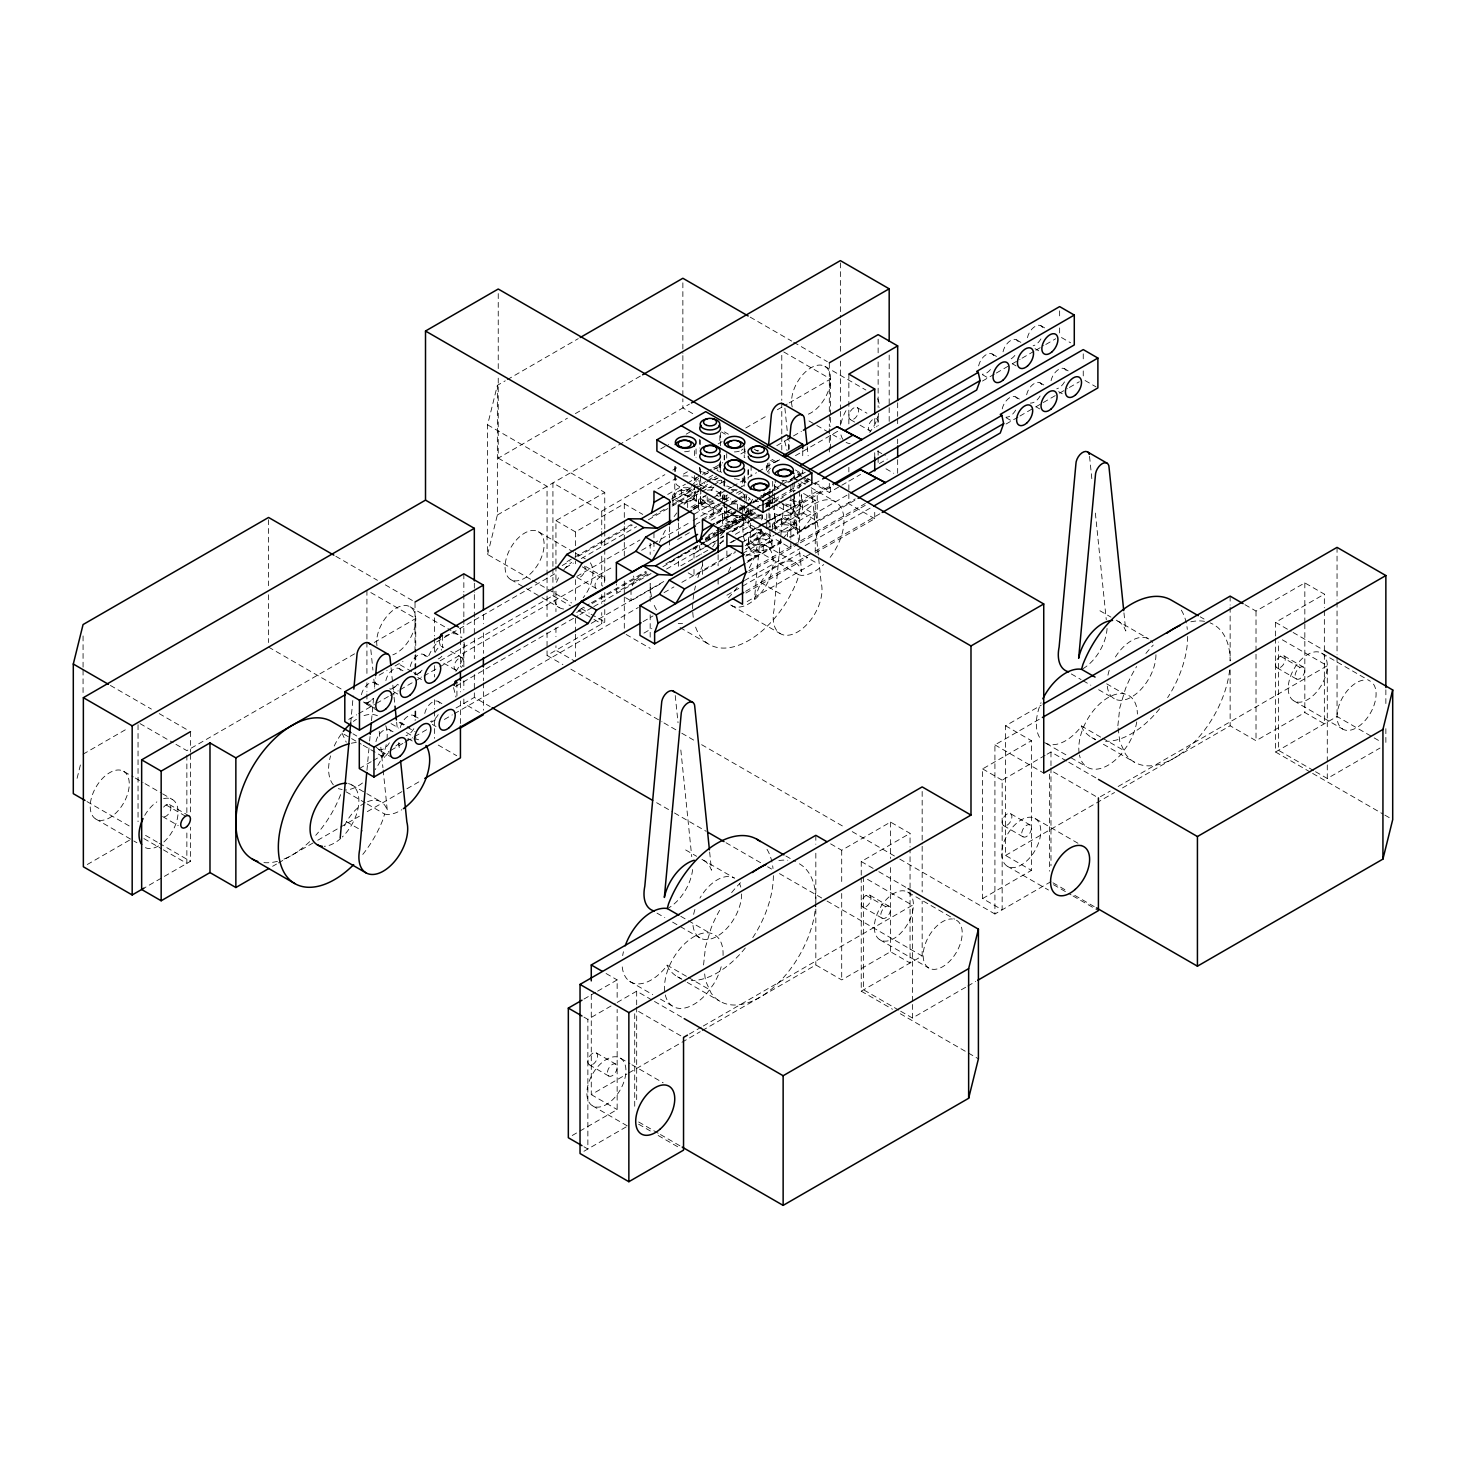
<?xml version="1.0" encoding="UTF-8"?>
<svg xmlns="http://www.w3.org/2000/svg" width="1466" height="1466" viewBox="0 0 1466 1466"><rect width="100%" height="100%" fill="white"/><g stroke="black" fill="none" stroke-linecap="round" stroke-linejoin="round"><path stroke-width="0.75" stroke-dasharray="5 3.75" d="M350.722 722.958L353.214 695.892M366.958 770.346L369.432 743.262M369.634 741.008L370.055 736.5M371.503 720.704L373.775 695.892M374.6 686.858L375.424 677.842M760.891 528.896L754.495 598.843L760.799 582.552A34.524 19.938 -60 0 1 801.645 571.612L799.556 551.198M761.715 519.88L762.137 515.354M763.786 497.304L764.207 492.796M766.278 470.238L766.883 463.458M783.724 504.066L774.011 610.113A34.524 19.938 -60 0 0 797.596 631.974A34.524 19.938 -60 0 0 821.18 582.882L811.633 489.827M788.69 449.915L789.514 440.899M703.552 964.976L705.476 947.091L711.083 928.216A79.402 45.831 -60 0 1 720.008 909.635M761.257 529.849L754.917 555.431A79.402 45.831 -60 0 1 748.228 569.999M1117.862 725.78L1119.767 707.895L1125.375 689.02A79.402 45.831 -60 0 1 1136.663 666.499M772.802 499.081L771.812 503.351L765.912 506.76M77.093 778.318L80.887 762.98M530.564 579.272L487.592 554.478L487.592 424.828L497.359 385.356L505.257 380.812M487.592 554.478L497.359 515.024L497.359 385.356M800.363 483.908L799.172 488.05L793.253 491.458M367.233 804.009L384.605 814.033L383.102 819.146A79.402 45.831 -60 0 1 362.542 854.733M756.438 550.318L798.915 574.837L797.394 579.95A79.402 45.831 -60 0 1 742.657 643.592A79.402 45.831 -60 0 1 695.232 626M632.377 585.814L634.43 580.17L633.532 576.028M694.004 558.198L694.004 553.69L696.735 546.25M768.789 506.1L770.163 502.38L766.223 504.652M344.565 825.798L346.507 821.748A34.524 19.938 -60 0 1 363.77 803.533M686.4 976.301L667.085 965.159L664.629 968.531A41.415 23.914 -60 0 1 622.024 963.455M1100.691 737.123L1081.395 725.963L1078.939 729.335A41.415 23.914 -60 0 1 1043.865 742.108L1068.971 756.584M780.553 484.586L784.328 479.529M846.981 495.178L814.198 514.108L801.627 530.949L785.373 521.566L773.682 528.31M767.194 472.052L772.619 465.547M785.373 521.566L798.933 505.275L833.641 485.246M692.41 508.006L700.198 503.498L705.677 496.956M711.138 490.432L713.869 487.152M720.173 543.886L724.277 538.975M689.808 487.811L683.944 494.115L700.198 503.498M691.274 486.217L698.586 478.337M507.236 379.676L578.282 338.646M498.238 378.155L498.238 458.143L567.452 418.176M575.368 413.614L640.624 375.937M83.067 754.202L128.458 727.997M497.359 515.024L689.441 404.121M660.8 448.834L668.606 444.326M686.18 434.174L692.044 430.802M555.944 563.86L555.944 520.65L604.762 492.466L604.762 528.86M354.57 653.818L186.86 750.647L175.15 743.885M374.306 642.438L415.739 618.505L415.739 652.333M552.92 566.371L552.92 482.937L601.738 511.121L664.868 474.672M672.766 470.128L676.706 467.837M718.138 443.923L722.097 441.632M745.773 427.98L767.469 415.446M777.328 409.747L787.205 404.048M789.166 402.912L830.599 378.998L830.599 415.061M555.944 520.65L575.478 531.92L624.296 503.736L642.768 514.419M657.904 488.838L675.588 478.631M683.449 474.086L687.389 471.814M667.726 494.445L685.428 484.22M687.389 483.084L705.073 472.877M707.052 471.74L722.775 462.67M704.358 475.002L712.036 470.568M713.96 469.45L721.639 465.015M740.861 453.929L746.615 450.593M681.562 502.618A11.801 6.817 0 0 0 687.664 502.618L696.02 497.799A11.801 6.817 0 0 0 681.562 489.461L673.206 494.28A11.801 6.817 0 0 0 678.703 501.94M671.556 498.99L691.219 487.647M693.18 486.51L701.041 481.966M708.903 477.44L712.842 475.167M567.049 561.606L572.894 558.234M574.855 557.098L631.333 524.498M672.253 500.859L691.842 489.552M693.821 488.416L705.677 481.563M707.657 480.427L713.594 477M690.999 507.126L696.02 504.231A11.801 6.817 0 0 0 681.562 495.875L673.206 500.694A11.801 6.817 0 0 0 676.266 507.291M562.193 565.546L569.981 561.038M577.769 556.549L632.304 525.066M684.915 494.683L694.811 488.984M696.771 487.83L704.688 483.267M706.667 482.131L716.544 476.432M714.748 479.858L718.083 477.934M652.517 516.197L664.318 509.38M672.179 504.835L695.764 491.22M697.724 490.084L707.565 484.403M379.181 675.13L387.116 670.548M395.032 665.967L402.967 661.404M436.648 641.943L557.538 572.253M565.436 567.69L573.353 563.127M581.251 558.583L636.537 526.642M648.393 519.807L670.127 507.254M672.088 506.118L707.638 485.594M776.778 445.682L791.512 437.07M793.491 435.933L801.407 431.352M678.373 505.202L699.997 492.723M701.976 491.586L711.798 485.906M713.759 484.77L721.62 480.243M719.641 483.835L723.471 481.618M707.198 494.555L698.842 499.375A11.801 6.817 0 0 0 713.301 507.712L721.657 502.893M693.29 507.877L709.013 498.788M716.874 494.262L722.775 490.853M576.743 576.468L639.946 539.983M693.271 509.197L711.047 498.935M713.026 497.799L730.801 487.537M732.78 486.382L756.474 472.712M758.453 471.557L780.169 459.023M693.693 509.417L705.219 502.765L716.617 503.241M775.331 462.285L781.121 458.95M87.282 864.519L130.236 839.725M366.921 694.041L366.921 703.075L372.859 699.649M390.671 689.368L398.569 684.787M416.381 674.507L422.318 671.08M440.13 660.8L552.92 595.691L570.494 605.825M694.004 514.218L715.628 501.739M717.589 500.602L727.411 494.922M729.39 493.804L737.251 489.259M739.212 488.123L745.113 484.715M795.452 455.651L838.424 430.857M724.662 499.906L731.332 496.058M736.445 493.199L740.33 490.945M348.761 719.366L356.678 714.803M358.657 713.649L374.49 704.523M376.469 703.368L388.343 696.515M390.322 695.379L398.239 690.798M400.218 689.661L414.072 681.672M416.051 680.517L421.988 677.09M423.967 675.954L437.821 667.965M439.8 666.81L613.942 566.279M641.632 550.281L651.527 544.564M653.506 543.428L691.109 521.713M693.088 520.577L720.796 504.579M722.775 503.443L730.691 498.861M738.607 494.299L742.566 492.008M702.489 519.129L724.131 506.65M731.992 502.105L735.914 499.833M737.874 498.697L743.775 495.288M698.842 505.788A11.801 6.817 0 0 0 713.301 514.145L721.657 509.325A11.801 6.817 0 0 0 721.657 505.788M695.965 524.37L699.887 522.098M701.866 520.961L725.45 507.346M727.411 506.21L737.251 500.529M739.212 499.393L747.074 494.848M708.976 518.249L720.502 511.579L733.055 512.55M677.567 539.506L689.35 532.689M710.973 520.21L726.715 511.121L742.327 520.137L742.327 504.652M731.168 509.142L722.83 513.961A11.801 6.817 0 0 0 737.288 522.317L745.626 517.498M739.121 508.262L745.791 504.396M716.251 522.464L745.754 505.44M747.715 504.304L755.576 499.759M757.537 498.623L775.239 488.416L775.239 479.4M777.053 487.39L780.957 485.136M782.899 484.018L804.321 471.649M716.929 523.032L738.058 510.828M739.982 509.71L751.508 503.058M753.432 501.958L761.111 497.524M763.035 496.406L772.655 490.853M717.369 522.977L735.144 512.715M741.008 509.343L750.739 503.718M752.699 502.581L760.487 498.092M762.448 496.956L778.043 487.958L771.336 484.092M787.773 482.332L805.292 472.217M715.646 524.462L735.437 513.027M737.416 511.891L757.207 500.474M759.186 499.32L765.124 495.893M767.103 494.757L780.957 486.767M788.873 482.186L800.748 475.332M740.128 516.252A11.801 6.817 0 0 0 731.168 515.574L722.83 520.393A11.801 6.817 0 0 0 737.288 528.75L737.288 522.317M718.12 528.145L737.783 516.802M745.644 512.257L749.566 509.985M579.601 609.636L589.35 604.01M591.293 602.893L645.828 571.41M708.316 535.328L714.254 531.901M716.233 530.765L739.945 517.077M741.906 515.94L759.7 505.66M576.688 612.458L584.476 607.95M592.264 603.461L646.799 571.978M705.348 538.169L715.225 532.47M717.204 531.333L742.895 516.49M744.875 515.354L752.773 510.791M754.752 509.655L760.671 506.228M762.65 505.092L774.506 498.238M634.43 580.17L648.247 572.18M705.531 539.121L743.06 517.461M745.021 516.307L752.938 511.762M766.755 503.773L810.203 478.686M705.274 539.836L715.115 534.174M717.076 533.038L754.422 511.469M765.893 505.568L769.247 503.644A11.801 6.817 0 0 0 769.247 500.108M648.045 574.104L616.38 592.392L616.38 583.853M665.857 563.824L691.567 548.98M693.546 547.844L703.442 542.127M705.421 540.972L748.961 515.849M750.94 514.713L754.898 512.422M766.773 505.568L810.313 480.427M982.477 381.032L994.333 374.178M996.312 373.042L1010.166 365.034M1012.145 363.898L1020.061 359.317M1022.04 358.18L1033.915 351.327M1035.894 350.191L1043.81 345.609M1045.789 344.473L1055.685 338.756M669.596 562.138L697.12 546.25M701.041 544.216L714.803 536.043M716.764 535.127L746.267 518.103M748.228 516.967L754.129 513.558M455.523 686.455L577.971 615.757M579.95 614.62L591.788 607.767M593.767 606.631L651.051 573.554M662.889 566.719L704.376 542.768M706.337 541.632L718.193 534.797M720.173 533.661L749.786 516.545M751.765 515.409L755.723 513.137M765.6 507.419L783.375 497.157M726.898 533.221L748.54 520.742M750.5 519.605L758.362 515.061M666.572 569.046L708.041 545.095M710.02 543.959L717.919 539.396M719.898 538.26L723.856 535.988M731.754 531.425L753.469 518.872M755.448 517.736L759.406 515.464M814.693 483.523L820.63 480.115M694.004 553.69L703.827 548.009M705.787 546.873L723.489 536.666M732.212 531.846L749.511 521.878M751.013 520.778L761.037 515.207M707.858 550.19L678.373 567.214L678.373 556.145M719.659 543.373L723.599 541.101M735.382 534.302L751.123 525.213L766.736 534.229L745.113 546.726M789.881 500.254L797.687 502.508L817.222 491.238L817.222 521.108L789.129 537.161M730.013 542.695L733.953 540.423M735.914 539.305L775.239 516.6L772.38 505.55M591.238 623.38L664.318 581.196M731.479 542.42L735.419 540.148M737.398 539.012L759.131 526.459M761.092 525.323L802.58 501.372L801.114 495.655M625.524 597.67L631.021 600.84L660.708 583.706M741.833 536.868L761.624 525.451M763.603 524.297L830.892 485.466M757.097 532.525L748.76 537.344A11.801 6.817 0 0 0 763.218 545.7L771.556 540.881A11.801 6.817 0 0 0 757.097 532.525L757.097 538.957A11.801 6.817 0 0 1 771.556 547.313M781.36 531.7A11.801 6.817 0 0 0 787.462 531.7L795.818 526.88A11.801 6.817 0 0 0 781.36 518.524L773.003 523.344A11.801 6.817 0 0 0 774.176 528.511M742.529 542.237L764.153 529.757M766.113 528.621L815.261 500.254L815.261 511.524L818.688 530.399L815.261 539.708L815.261 550.978M141.652 889.495L190.47 861.312L190.47 827.19M431.352 722.225L436.501 719.256M456.036 707.986L474.324 697.431L490.175 706.575M547.056 650.867L547.056 655.43L604.762 622.115L604.762 603.919M811.504 482.186L829.316 492.466L860.56 474.434M879.417 463.549L887.242 459.041M746.377 544.069L771.721 529.446M359.298 768.569L371.173 761.715M373.152 760.579L388.985 751.435M390.964 750.28L402.838 743.427M404.818 742.291L412.734 737.728M414.713 736.573L426.588 729.72M444.4 719.44L452.316 714.877M454.295 713.722L638.333 607.474M664.061 592.63L673.939 586.913M681.855 582.35L735.291 551.491M745.186 545.773L766.956 533.221M774.671 528.805L802.58 512.642L802.58 501.372M688.14 572.858L694.004 576.23L735.291 552.389M742.529 553.525L773.975 535.365M775.954 534.229L815.261 511.524M745.754 556.164L775.239 539.14L790.852 548.156L790.852 541.522M747.898 560.855L757.775 555.138M800.656 530.38L855.191 498.898M643.079 621.639L652.975 615.94M747.953 561.093L781.598 541.669M746.89 562.559L782.129 542.2M789.936 537.71L856.657 499.228M748.869 570.714L792.318 545.627M793.124 545.169L865.398 503.443M643.922 633.11L651.839 628.529M748.814 572.546L798.274 543.996M800.253 542.841L865.563 505.147M1006.061 424.022L1017.935 417.169M1019.915 416.032L1033.768 408.024M1035.747 406.888L1057.517 394.317M1059.497 393.181L1067.413 388.618M1069.392 387.464L1079.288 381.746M744.49 580.573L871.867 507.144M726.898 595.233L740.66 587.28M742.639 586.143L799.648 553.232L815.261 562.248L746.451 601.976M745.644 591.293L812.934 552.444M814.913 551.308L880.205 513.595M272.639 866.296L276.524 864.06M278.448 862.943L315.776 841.392M317.756 840.238L359.372 816.214M367.306 811.633L404.946 789.899M406.925 788.763L420.797 780.755M745.937 593.034L807.363 557.575M815.279 552.994L874.726 518.689L874.726 509.582M1005.566 725.78L1031.441 740.715L1031.441 870.364L1005.566 855.429L1005.566 725.78L1041.245 705.183M1050.975 881.634L994.919 913.996L994.919 744.893L1040.402 718.633M583.944 999.079L595.672 992.317M597.615 991.181L617.149 979.911L617.149 1000.38M830.617 843.848L841.704 850.262L890.522 822.078L910.056 833.348L910.056 847M1045.111 755.375L1002.158 780.169L1002.158 909.818L982.623 898.548L982.623 768.899L1031.441 740.715M1244.927 604.67L1256.014 611.065L1304.832 582.882L1324.348 594.151L1324.348 607.804M583.944 1017.111L587.866 1019.365L615.189 1003.587M617.149 1002.451L636.684 991.181L652.517 1000.325M861.238 875.184L861.238 861.532L910.056 833.348M1047.072 754.239L1050.975 751.985L1066.808 761.129M1275.53 635.987L1275.53 622.335L1324.348 594.151M689.46 1033.988L701.298 1027.153M703.277 1026.017L912.42 905.273L912.42 1002.231M1100.38 796.734L1110.257 791.054M1118.137 786.491L1327.28 665.747L1327.28 762.705M591.274 994.534L591.274 1094.626L626.935 1074.028M628.914 1072.892L700.253 1031.697M702.232 1030.561L815.829 964.976L841.704 979.911L890.522 951.727L910.056 962.997L910.056 849.272M1005.566 855.429L1114.545 792.501M1122.48 787.938L1230.139 725.78L1256.014 740.715L1304.832 712.531L1324.348 723.801L1324.348 610.076M572.235 1135.49L617.149 1109.56L617.149 1009.469M982.623 898.548L1031.441 870.364M583.944 1151.268L626.917 1126.474M861.238 877.456L861.238 991.181L922.169 955.997L922.169 901.15M1275.53 638.26L1275.53 751.985L1337.047 716.471L1372.194 736.775M900.692 1011.247L912.42 1018.009L965.837 987.168M967.817 986.013L975.733 981.45M1315.57 771.721L1327.28 778.483L1380.001 748.045M746.194 554.734L758.747 555.706L746.304 548.522M798.915 574.837L801.371 575.368A41.415 23.914 -60 0 0 823.709 564.52M338.298 788.671L342.146 789.514M384.605 814.033L387.061 814.565A41.415 23.914 -60 0 0 401.886 809.672M1040.933 325.764L1044.598 327.871M1061.476 337.528L1070.62 342.824M1035.033 348.67L1038.698 350.777M1016.524 339.855L1022.022 343.026M1085.06 380.519L1096.055 386.877M1064.518 368.754L1068.183 370.88M1012.456 363.806L1016.121 365.932M1058.617 391.66L1062.282 393.768M992.115 353.947L997.613 357.118M1040.109 382.846L1043.774 384.972M982.55 374.728L989.88 378.961M1036.041 406.815L1039.706 408.922M1015.7 396.938L1019.365 399.064M1006.152 417.737L1013.464 421.951M750.152 317.114L791.713 341.102M793.692 342.256L827.337 361.681M1275.53 622.335L1291.161 631.351M1293.104 632.487L1322.405 649.401M824.882 366.353L865.893 390.029M1321.562 653.085A27.616 15.943 -60 0 1 1312.803 695.874A27.616 15.943 -60 0 1 1288.889 682.057A27.616 15.943 -60 0 1 1321.562 653.085L1370.38 681.269M783.742 351.932L830.599 378.998M1282.365 639.817L1327.28 665.747M857.189 407.566A6.909 3.995 -60 0 1 854.99 418.268A6.909 3.995 -60 0 1 849.016 414.823A6.909 3.995 -60 0 1 857.189 407.566L866.956 413.21M1283.868 655.815A6.909 3.995 -60 0 1 1281.687 666.517A6.909 3.995 -60 0 1 1275.695 663.053A6.909 3.995 -60 0 1 1283.868 655.815L1303.402 667.085A6.909 3.995 -60 0 1 1301.203 677.787A6.909 3.995 -60 0 1 1295.229 674.342A6.909 3.995 -60 0 1 1303.402 667.085M1280.423 656.163L1299.939 667.433M1200.178 616.801L1204.044 619.037M850.28 419.533L858.086 424.041M860.047 425.158L869.814 430.802M1276.959 667.781L1296.494 679.051M877.474 451.143L885.281 455.651M1374.155 737.893L1380.001 741.283M808.994 420.944L814.839 424.334M816.8 425.452L830.471 433.35M832.413 434.467L840.238 438.975M1293.947 700.913L1342.764 729.097M885.959 468.79L893.765 473.298M1099.958 610.772L1110.953 617.113M1116.231 620.155L1148.776 638.956M795.397 469.963L802.727 474.196L802.727 469.926M797.412 472.565L805.219 477.073M807.18 478.209L813.025 481.581M814.986 482.717L830.599 491.733L830.599 484.971M1313.609 770.585L1278.462 750.299L1278.462 642.071M692.758 413.632L682.863 407.914L682.863 398.825M724.424 431.902L728.382 434.193M754.11 449.054L758.069 451.326M771.922 459.334L775.88 461.625M797.651 474.196L801.609 476.468M803.588 477.623L809.525 481.05M874.726 518.689L848.851 503.736L848.851 480.995M721.437 431.975L725.377 434.248M770.566 460.361L774.506 462.615M803.991 479.639L807.913 481.911M1275.53 751.985L1310.677 772.289M1312.638 773.407L1382.933 813.996M1384.894 815.133L1392.7 819.641M793.747 477.714L799.538 481.05M800.967 481.838L809.195 486.639M811.138 487.738L834.301 501.115M803.551 493.492L815.261 500.254M791.97 499.191L797.687 502.508M798.933 505.275L814.198 514.108M1106.647 683.797L1124.019 693.839M802.58 512.642L817.222 521.108M769.174 495.71L776.888 500.163M778.812 501.28L788.47 506.851M1071.298 673.939L1081.065 679.564M1083.026 680.7L1090.832 685.208M1098.639 689.716L1114.27 698.732M767.854 500.547L777.511 506.118M779.436 507.236L798.75 518.378A41.415 23.914 -60 0 1 840.055 506.027A41.415 23.914 -60 0 1 827.96 560.049M722.72 505.532L728.437 508.849M705.219 502.765L720.502 511.579M1102.615 738.223L1123.854 750.482M766.04 545.719L795.323 562.632M1091.822 737.6L1095.688 739.835M1103.403 744.288L1134.299 762.118M720.722 529.666L724.552 531.865M1070.895 757.702L1086.343 766.626M487.592 424.828L604.762 492.466M760.799 582.552L780.333 593.84M1068.787 762.265L1096.495 778.263M1053.504 771.959L1098.419 797.889M498.238 458.143L547.056 486.327L547.056 575.442M994.919 744.893L1043.737 773.077M731.516 605.513L780.333 633.697M982.623 768.899L1002.158 780.169M538.407 531.737A27.616 15.943 -60 0 1 529.647 574.525A27.616 15.943 -60 0 1 505.733 560.708A27.616 15.943 -60 0 1 538.407 531.737L573.554 552.041M575.515 553.158L585.264 558.803M1035.088 818.504A27.616 15.943 -60 0 1 1026.328 861.275A27.616 15.943 -60 0 1 1002.414 847.476A27.616 15.943 -60 0 1 1035.088 818.504L1081.945 845.552M585.759 566.536L603.332 576.688M1010.495 813.648A6.909 3.995 -60 0 1 1008.296 824.35A6.909 3.995 -60 0 1 1002.323 820.905A6.909 3.995 -60 0 1 1010.495 813.648L1030.012 824.937A6.909 3.995 -60 0 1 1027.831 835.62A6.909 3.995 -60 0 1 1021.857 832.175A6.909 3.995 -60 0 1 1030.012 824.937M582.314 566.884L599.887 577.018M680.114 627.65L709.086 644.362M596.424 588.636L576.908 577.366A6.909 3.995 -60 0 0 583.321 574.141A6.909 3.995 -60 0 0 584.586 566.133M1003.587 825.615L1023.121 836.884M532.506 580.408L546.177 588.306M548.137 589.424L571.575 602.947M581.324 608.592L589.149 613.1M591.091 614.236L604.762 622.115M626.147 634.466L650.171 648.339M1052.955 882.789L1066.808 890.778M1074.725 895.36L1094.516 906.776M578.3 610.332L591.971 618.231M593.913 619.367L601.738 623.875L601.738 612.586M1053.504 884.694L1071.078 894.846M1073.02 895.964L1098.419 910.624M510.791 579.583L524.462 587.463M526.422 588.599L540.074 596.479M542.035 597.615L559.609 607.767M1007.472 866.333L1048.483 890.009M547.056 655.43L562.907 664.593M570.842 669.156L661.991 721.785M663.97 722.94L679.821 732.084M681.818 733.238L693.693 740.092M701.628 744.673L844.306 827.044M852.241 831.625L897.815 857.94M899.794 859.094L994.919 913.996M335.861 556.31L377.422 580.298M385.338 584.879L415.025 602.013L415.025 674.8M861.238 861.532L876.851 870.547M878.812 871.684L906.153 887.461M907.674 892.061A27.616 15.943 -60 0 1 898.915 934.832A27.616 15.943 -60 0 1 875 921.033A27.616 15.943 -60 0 1 907.674 892.061L954.531 919.127M410.022 606.777L451.015 630.453M452.976 631.589L458.84 634.961M370.825 592.576L415.739 618.505M867.505 879.343L912.42 905.273M450.703 651.27L462.413 658.032M869.576 895.011A6.909 3.995 -60 0 1 867.377 905.713A6.909 3.995 -60 0 1 861.403 902.25A6.909 3.995 -60 0 1 869.576 895.011L889.092 906.281A6.909 3.995 -60 0 1 886.912 916.983A6.909 3.995 -60 0 1 880.938 913.538A6.909 3.995 -60 0 1 889.092 906.281M866.113 895.36L885.647 906.629M785.886 855.997L795.525 861.568M443.795 663.237L455.505 669.999M862.668 906.978L882.202 918.247M423.729 654.569L427.394 656.695M656.64 802.69L672.491 811.834M674.47 812.989L706.172 831.295M726 842.73L765.619 865.618M767.598 866.754L771.574 869.045M779.491 873.626L825.083 899.941M827.062 901.077L922.169 955.997M880.058 939.889L928.876 968.073M399.98 664.758L411.689 671.52M413.65 672.656L421.457 677.164M479.474 712.494L463.842 703.478L463.842 698.934M417.828 677.475L421.493 679.583M399.32 668.661L402.985 670.787M438.224 701.481L441.889 703.607M685.667 849.95L696.643 856.309M701.939 859.351L734.484 878.152A34.524 19.938 -60 0 0 699.96 898.072M393.419 691.567L398.917 694.737M374.911 682.753L378.576 684.879M432.323 724.387L435.988 726.495M413.815 715.573L419.313 718.743M366.921 703.075L374.728 707.583M400.108 722.225L409.875 727.869M898.75 1010.111L863.602 989.825L863.602 877.089M268.571 647.111L341.798 689.386M363.568 701.957L373.464 707.675M399.192 722.518L405.129 725.945M407.108 727.099L415.025 731.662M438.242 745.076L456.732 755.741M378.173 710.937L363.531 702.489A11.398 6.579 -60 0 0 373.244 698.347M861.238 991.181L892.482 1009.231M900.289 1013.739L978.408 1058.818M391.037 723.599L398.752 728.052M406.485 732.505L416.142 738.094M407.914 738.479L413.412 741.649M389.406 729.665L393.071 731.791M680.774 916.305L686.564 919.658M688.489 920.776L709.727 933.036M352.94 733.788L356.806 736.024M392.668 757.867L378.026 749.401A11.398 6.579 -60 0 0 389.406 742.822M657.006 913.135L664.813 917.643M672.619 922.151L678.483 925.522M680.444 926.659L699.96 937.928M334.23 746.011A41.415 23.914 -60 0 1 341.981 733.055L349.696 737.508M351.62 738.626L361.277 744.197M363.202 745.314L384.44 757.574A41.415 23.914 -60 0 1 388.49 752.718M688.324 977.419L709.562 989.678M351.73 784.915L381.032 801.829M677.53 976.796L685.245 981.249M687.188 982.367L720.008 1001.315M346.013 791.75L365.309 802.892M629.574 981.304L652.736 994.663M660.451 999.134L672.033 1005.823M110.408 685.447L151.401 709.104M159.226 713.63L186.548 729.408M346.507 821.748L362.377 830.91M606.063 973.497L617.149 979.911M654.496 1001.461L682.203 1017.459M140.003 723.599L173.19 742.767M638.626 1011.467L683.541 1037.397M123.529 771.263A27.616 15.943 -60 0 1 114.788 814.051A27.616 15.943 -60 0 1 90.874 800.234A27.616 15.943 -60 0 1 123.529 771.263L133.296 776.907M135.257 778.025L143.063 782.551M145.024 783.669L160.637 792.685M162.598 793.821L172.347 799.446M620.21 1058.031A27.616 15.943 -60 0 1 611.469 1100.801A27.616 15.943 -60 0 1 587.554 1086.984A27.616 15.943 -60 0 1 620.21 1058.031L629.977 1063.656M631.938 1064.792L663.182 1082.824M169.506 804.596L189.041 815.866M596.186 1052.845A6.909 3.995 -60 0 1 594.005 1063.546A6.909 3.995 -60 0 1 588.031 1060.083A6.909 3.995 -60 0 1 596.186 1052.845L615.72 1064.114A6.909 3.995 -60 0 1 613.521 1074.816A6.909 3.995 -60 0 1 607.547 1071.371A6.909 3.995 -60 0 1 615.72 1064.114M166.061 804.944L185.577 816.214M162.598 816.562L178.229 825.578M589.295 1064.811L608.811 1076.081M86.97 801.554L129.924 826.366M145.555 835.382L157.265 842.144M159.226 843.28L190.47 861.312M591.274 1094.626L617.149 1109.56M638.663 1121.985L658.454 1133.401M660.433 1134.537L680.224 1145.972M143.906 838.589L161.48 848.741M163.422 849.859L186.86 863.401L186.86 829.573M638.626 1124.22L650.336 1130.982M658.161 1135.49L679.638 1147.896M95.913 819.091L136.924 842.767M592.594 1105.859L629.702 1127.281M583.944 1146.76L587.866 1149.014L587.866 1019.365M341.981 733.055L346.233 742.199M1081.395 725.963L1082.898 729.335A79.402 45.831 -60 0 0 1095.432 739.34M667.085 965.159L668.606 968.513A79.402 45.831 -60 0 0 681.122 978.537M798.75 518.378L797.394 515.134A79.402 45.831 -60 0 0 778.922 503.516M384.44 757.574L383.102 754.33A79.402 45.831 -60 0 0 374.178 746.047M723.856 477.531L726.128 486.364M699.08 545.352L701.353 554.185M784.677 441.119L787.095 450.648M453.544 687.591L455.963 697.12M439.049 640.679L441.468 650.208M1118.137 728.016L1119.767 741.448L1125.375 753.854A79.402 45.831 -60 0 0 1184.949 750.629A79.402 45.831 -60 0 0 1229.662 669.687M761.899 514.2L762.448 518.671M704.651 973.919L705.476 980.644L711.083 993.05A79.402 45.831 -60 0 0 770.64 989.807A79.402 45.831 -60 0 0 815.353 908.883M1123.946 612.861L1125.815 631.021L1123.377 625.634L1119.493 622.042A34.524 19.938 -60 0 0 1114.435 620.485M1089.55 456.329L1092.097 481.288M1095.359 513.082L1106.28 619.751M807.216 446.709L808.151 455.779M784.896 408.189L787.462 433.166M787.7 435.439L789.093 449.054M792.575 483.102L793.509 492.173M793.729 494.445L798.622 542.108M709.654 852.058L711.505 870.218L709.068 864.83L705.201 861.238A34.524 19.938 -60 0 0 700.143 859.681M675.24 695.525L678.025 722.756M680.829 750.006L691.75 856.675M391.055 667.745L393.841 694.976M394.079 697.248L395.014 706.319M396.645 722.207L397.341 729.023M398.734 742.639L399.43 749.456M370.825 649.658L372.932 670.09M373.848 679.161L374.783 688.25M379.199 731.369L379.896 738.186M380.83 747.257L382.919 767.689M383.157 769.962L387.336 810.808A34.524 19.938 -60 0 0 365.895 802.415M1385.865 689.808L1385.865 703.533M1385.865 728.657L1385.865 744.655M1337.047 547.368L1337.047 599.924M1337.047 602.214L1337.047 654.771M1337.047 657.061L1337.047 716.471M1327.28 764.959L1327.28 778.483M1304.832 582.882L1304.832 621.547M1304.832 623.82L1304.832 712.531M1256.014 611.065L1256.014 652.004M1256.014 654.276L1256.014 740.715M1230.139 596.131L1230.139 605.073M1230.139 607.309L1230.139 660.946A79.402 45.831 -60 0 0 1210.091 622.867M1230.139 669.889L1230.139 725.78M1083.246 353.856L1083.246 362.395M1083.246 370.935L1083.246 379.474M1059.643 310.865L1059.643 319.405M1059.643 327.944L1059.643 334.34M1050.975 751.985L1050.975 765.637M1050.975 767.909L1050.975 865.71M1049.601 774.213L1049.601 871.17M922.169 791.457L922.169 844.013M922.169 846.303L922.169 892.006M912.42 1004.485L912.42 1018.009M897.668 402.765L897.668 416.417M897.668 418.69L897.668 425.525M897.668 439.159L897.668 443.722M897.668 459.628L897.668 473.28M890.522 822.078L890.522 858.471M890.522 867.56L890.522 951.727M889.184 355.065L889.184 405.349M889.184 407.64L889.184 423.637M878.134 339.177L878.134 352.83M878.134 361.919L878.134 407.42M878.134 416.509L878.134 425.616M878.134 450.63L878.134 455.193M878.134 457.465L878.134 464.282M874.726 418.598L874.726 427.706M874.726 452.719L874.726 457.264M848.851 374.087L848.851 399.119M848.851 401.391L848.851 424.132M848.851 467.342L848.851 471.905M841.704 850.262L841.704 884.383M841.704 893.472L841.704 979.911M840.366 262.89L840.366 317.737M840.366 320.028L840.366 352.023M840.366 361.167L840.366 409.161M840.366 411.433L840.366 425.158M830.599 417.315L830.599 426.331M830.599 435.365L830.599 448.889M829.316 362.817L829.316 426.514M829.316 428.787L829.316 444.711M829.316 446.983L829.316 453.8M829.316 483.377L829.316 492.466M815.829 835.327L815.829 844.269M815.829 853.212L815.829 906.849M815.829 909.085L815.829 964.976M802.727 450.722L802.727 459.261M799.648 491.238L799.648 542.163M796.203 525.103L796.203 531.535M794.242 475.131L794.242 479.675M794.242 481.947L794.242 491.037M794.242 493.309L794.242 525.103M793.399 498.861L793.399 509.838M790.852 486.162L790.852 492.796M790.852 495.013L790.852 539.305M787.462 531.7L787.462 538.114M781.781 355.322L781.781 400.401M781.781 402.674L781.781 434.229M781.781 436.483L781.781 450.007M781.36 518.524L781.36 524.956A11.801 6.817 0 0 1 795.818 533.294M775.239 516.6L775.239 534.632M774.561 484.22L774.561 491.037M774.561 493.309L774.561 502.398M774.561 504.652L774.561 525.103M772.692 481.324L772.692 496.681M772.692 498.861L772.692 503.259M772.6 525.103L772.6 531.535M771.959 539.121L771.959 545.535M769.998 493.675L769.998 489.131A9.841 5.681 0 0 1 760.158 494.812M769.998 495.948L769.998 505.037M769.998 514.126L769.998 539.121A9.841 5.681 0 0 1 755.247 544.033A9.841 5.681 0 0 1 755.247 534.192A9.841 5.681 0 0 1 769.998 539.121M769.632 501.885L769.632 508.299M768.99 462.853L768.99 473.811M768.99 491.037L768.99 497.615M768.99 499.814L768.99 510.773M768.99 512.972L768.99 523.93M767.671 463.256L767.671 470.073M766.736 513.943L766.736 529.721M763.218 545.7L763.218 552.132A11.801 6.817 0 0 1 748.76 543.776M751.123 465.418L751.123 476.505M751.123 509.71L751.123 514.145M750.317 509.582L750.317 514.126M750.317 523.215L750.317 539.121M748.283 469.432L748.283 478.209M748.283 508.574L748.283 517.351M748.283 519.532L748.283 523.93M748.356 539.121L748.356 545.535M747.99 470.073L747.99 479.162M746.194 496.204L746.194 502.636M744.875 448.926L744.875 457.704M744.875 477.421L744.875 481.819M744.581 476.945L744.581 485.722M744.581 494.482L744.581 503.259M744.581 505.44L744.581 509.838M744.233 446.232L744.233 457.594M744.233 475.772L744.233 484.843M744.068 477.11L744.068 486.199M744.068 506.65L744.068 511.194M742.327 478.063L742.327 484.715M737.453 509.215L737.453 502.801A11.801 6.817 0 0 1 731.332 502.801M731.168 511.286L731.168 515.574M726.898 550.941L726.898 559.792M726.715 453.635L726.715 458.143M726.715 495.343L726.715 504.359M726.715 506.613L726.715 511.121M724.552 455.321L724.552 459.866M724.387 481.654L724.387 486.199M724.387 495.288L724.387 499.833M724.387 502.105L724.387 515.739M724.167 455.505L724.167 459.884M723.874 481.324L723.874 485.722M723.874 494.482L723.874 505.44M722.591 496.204L722.591 502.636M722.426 515.739L722.426 522.153M720.466 432.653L720.466 445.792M720.466 460.837L720.466 471.795M720.466 491.513L720.466 495.911M720.081 462.505L720.081 471.594M720.081 492.045L720.081 496.589M719.861 435.622L719.861 442.439M719.861 462.889L719.861 471.979M718.12 554.734L718.12 565.803M718.12 579.088L718.12 585.722M713.301 507.712L713.301 514.145M707.198 496.699L707.198 500.969A11.801 6.817 0 0 1 713.301 500.969M702.489 560.855L702.489 574.379M700.418 469.322L700.418 473.866M700.418 476.138L700.418 485.228M700.418 487.5L700.418 501.134M700.18 440.166L700.18 444.711M699.758 439.214L699.758 447.991M699.758 467.416L699.758 471.795M699.758 480.555L699.758 484.953M698.439 501.134L698.439 507.566M696.423 496.039L696.423 502.471M696.057 448.926L696.057 457.704M696.057 477.421L696.057 481.819M694.444 450.593L694.444 457.41M694.444 475.589L694.444 482.406M694.444 484.678L694.444 496.039A9.841 5.681 0 0 1 679.693 500.951A9.841 5.681 0 0 1 679.693 491.128A9.841 5.681 0 0 1 694.444 496.039M694.004 569.468L694.004 576.23M687.664 502.618L687.664 509.05M682.863 282.81L682.863 353.324M682.863 355.597L682.863 396.535M681.562 489.461L681.562 495.875M678.373 522.922L678.373 536.208M675.35 466.463L675.35 481.819M674.763 466.5L674.763 496.039M672.802 496.039L672.802 502.471M669.596 526.715L669.596 537.784M669.596 540.001L669.596 548.852M653.964 532.836L653.964 550.868M650.171 543.263L650.171 554.441M650.171 601.39L650.171 583.505A79.402 45.831 -60 0 0 652.077 599.173M650.171 614.804L650.171 637.16M636.684 991.181L636.684 1004.833M636.684 1007.105L636.684 1102.634M634.723 1013.739L634.723 1108.424M631.021 589.57L631.021 600.84M624.296 503.736L624.296 524.205M624.296 526.496L624.296 540.129M624.296 542.402L624.296 556.054M624.296 581.086L624.296 594.72M624.296 596.992L624.296 633.385M604.762 531.132L604.762 547.056M604.762 549.329L604.762 583.45M604.762 592.557L604.762 601.646M601.738 511.121L601.738 529.171M601.738 531.425L601.738 547.203M601.738 556.219L601.738 585.539M601.738 594.555L601.738 603.571M575.478 531.92L575.478 550.116M575.478 552.389L575.478 563.769M575.478 579.693L575.478 600.162M575.478 618.359L575.478 632.011M575.478 634.283L575.478 661.569L555.944 650.299L555.944 645.755M555.944 566.151L555.944 582.057M555.944 591.165L555.944 611.634M555.944 627.558L555.944 636.647M552.92 568.625L552.92 584.403M552.92 586.657L552.92 595.691M547.056 577.732L547.056 593.73M547.056 596.021L547.056 616.581M547.056 632.579L547.056 648.577M498.238 293.603L498.238 369.011M483.377 614.675L483.377 623.765M483.377 632.872L483.377 653.341M483.377 669.266L483.377 680.627M483.377 682.899L483.377 710.204M474.324 583.175L474.324 592.301M474.324 594.591L474.324 617.443M474.324 619.733L474.324 635.731M474.324 638.022L474.324 658.582M474.324 674.58L474.324 690.578M474.324 692.868L474.324 697.431M463.842 573.829L463.842 592.026M463.842 594.298L463.842 617.039M463.842 619.312L463.842 635.236M463.842 644.344L463.842 667.085M463.842 680.737L463.842 689.826M460.434 628.218L460.434 637.325M460.434 639.597L460.434 666.883M460.434 682.808L460.434 691.915M460.434 701.005L460.434 723.764M456.934 682.313L456.934 696.79M442.439 635.401L442.439 647.807M434.559 617.827L434.559 636.024M434.559 638.296L434.559 651.949M434.559 665.601L434.559 676.98M434.559 699.722L434.559 708.811M434.559 711.083L434.559 738.388M415.739 654.587L415.739 674.873M415.739 710.955L415.739 719.971M415.025 711.193L415.025 720.282M366.921 590.322L366.921 639.927M366.921 642.181L366.921 673.755M366.921 682.771L366.921 691.787M268.571 519.734L268.571 585.704M268.571 594.793L268.571 642.566M190.47 731.662L190.47 752.131M190.47 754.404L190.47 813.538M186.86 755.155L186.86 813.777M138.042 724.717L138.042 821.675M83.067 635.932L83.067 667.781M83.067 670.054L83.067 695.067M1079.104 753.029A41.415 23.914 -60 0 1 1105.767 699.044A41.415 23.914 -60 0 1 1137.378 714.052M1136.755 721.877A41.415 23.914 -60 0 1 1127.702 745.204L1121.417 753.854A41.415 23.914 -60 0 1 1079.452 755.008M1145.917 653.433A79.402 45.831 -60 0 1 1153.266 645.077M1190.868 621.804A79.402 45.831 -60 0 1 1208.167 622.207M1181.321 610.149A79.402 45.831 -60 0 1 1187.313 629.39M1187.662 636.427A79.402 45.831 -60 0 1 1167.614 697.651M1159.588 708.774A79.402 45.831 -60 0 1 1105.584 741.32M1039.541 737.325A41.415 23.914 -60 0 1 1041.043 702.69M1115.424 656.951A34.524 19.938 -60 0 1 1152.661 642.548M1155.941 654.752A34.524 19.938 -60 0 1 1131.532 697.028A34.524 19.938 -60 0 1 1107.123 682.936M1107.948 675.166A34.524 19.938 -60 0 1 1109.634 669.009M1107.068 628.438A34.524 19.938 -60 0 1 1082.714 668.844M721.822 480.683A11.801 6.817 0 0 1 721.419 482.442M713.081 487.262A11.801 6.817 0 0 1 698.219 480.683M713.081 467.672A11.801 6.817 0 0 1 721.419 472.492M716.984 478.264A9.841 5.681 0 0 1 710.02 479.932M700.51 472.785A9.841 5.681 0 0 1 701.499 471.411M716.984 470.238A9.841 5.681 0 0 1 718.542 471.411M777.456 529.134A9.841 5.681 0 0 1 781.048 519.77A9.841 5.681 0 0 1 794.205 525.598A9.841 5.681 0 0 1 779.491 530.032M793.912 476.597A9.841 5.681 0 0 1 781.854 480.61M745.791 494.445A11.801 6.817 0 0 1 745.791 497.982M724.167 499.613A11.801 6.817 0 0 1 722.995 494.445M731.332 489.626A11.801 6.817 0 0 1 737.453 489.626M742.914 493.364A9.841 5.681 0 0 1 743.903 497.689M736.94 501.702A9.841 5.681 0 0 1 724.882 494.738M731.846 490.725A9.841 5.681 0 0 1 741.356 492.191M742.914 449.072A9.841 5.681 0 0 1 741.356 450.245M739.304 451.143A9.841 5.681 0 0 1 734.393 451.913M716.159 495.233A11.801 6.817 0 0 1 718.597 496.314M718.761 503.974A9.841 5.681 0 0 1 703.295 505.147A9.841 5.681 0 0 1 705.329 496.204M760.891 514.878A11.801 6.817 0 0 1 746.432 506.54M766.187 503.479A11.801 6.817 0 0 1 769.247 506.54M760.891 495.288A11.801 6.817 0 0 1 763.731 495.966M767.671 501.885A9.841 5.681 0 0 1 766.351 504.707M748.338 500.401A9.841 5.681 0 0 1 749.309 499.045M1027.446 337.711A11.398 6.579 -60 0 1 1035.234 326.332A11.398 6.579 -60 0 1 1043.022 328.732M1040.933 338.921A11.398 6.579 -60 0 1 1033.145 345.811M1003.037 351.803A11.398 6.579 -60 0 1 1010.825 340.424A11.398 6.579 -60 0 1 1018.613 342.824M1014.857 355.45A11.398 6.579 -60 0 1 1008.736 359.903M978.628 365.895A11.398 6.579 -60 0 1 986.416 354.515A11.398 6.579 -60 0 1 994.205 356.916M990.448 369.542A11.398 6.579 -60 0 1 982.385 374.196M1051.049 380.702A11.398 6.579 -60 0 1 1058.818 369.322A11.398 6.579 -60 0 1 1066.607 371.723M1064.518 381.911A11.398 6.579 -60 0 1 1056.748 388.82M1026.64 394.794A11.398 6.579 -60 0 1 1034.41 383.414A11.398 6.579 -60 0 1 1042.198 385.815M1040.109 396.003A11.398 6.579 -60 0 1 1030.396 403.095M1002.231 408.886A11.398 6.579 -60 0 1 1011.064 396.974A11.398 6.579 -60 0 1 1018.064 402.16M1015.7 410.095A11.398 6.579 -60 0 1 1005.988 417.187M361.442 694.701A11.398 6.579 -60 0 1 370.275 682.79A11.398 6.579 -60 0 1 377.275 687.975M385.851 680.609A11.398 6.579 -60 0 1 393.621 669.229A11.398 6.579 -60 0 1 401.409 671.63M397.653 684.255A11.398 6.579 -60 0 1 389.608 688.91M410.26 666.517A11.398 6.579 -60 0 1 418.03 655.137A11.398 6.579 -60 0 1 425.818 657.538M422.061 670.164A11.398 6.579 -60 0 1 415.959 674.617M689.533 450.978A9.841 5.681 0 0 1 684.604 451.73M375.937 741.631A11.398 6.579 -60 0 1 383.707 730.233A11.398 6.579 -60 0 1 391.495 732.634M400.346 727.521A11.398 6.579 -60 0 1 408.116 716.141A11.398 6.579 -60 0 1 415.904 718.542M413.815 728.73A11.398 6.579 -60 0 1 406.045 735.639M424.755 713.429A11.398 6.579 -60 0 1 432.525 702.049A11.398 6.579 -60 0 1 440.313 704.45M438.224 714.638A11.398 6.579 -60 0 1 430.454 721.547M755.961 450.502A10.354 5.974 0 0 1 758.637 450.3M758.637 501.72A10.354 5.974 0 0 1 748.631 497.286M755.961 518.139A10.354 5.974 0 0 1 768.642 525.469M761.312 529.702A10.354 5.974 0 0 1 750.427 527.558A10.354 5.974 0 0 1 749.676 520.943M731.552 504.047A10.354 5.974 0 0 1 744.233 511.377M736.903 515.611A10.354 5.974 0 0 1 724.222 508.281M785.721 504.047A10.354 5.974 0 0 1 790.376 514.053A10.354 5.974 0 0 1 773.04 511.377M719.073 464.722A10.354 5.974 0 0 1 719.073 470.714M707.437 473.5A10.354 5.974 0 0 1 699.758 467.727M707.437 490.139A10.354 5.974 0 0 1 720.118 497.45M712.788 501.684A10.354 5.974 0 0 1 701.884 499.54A10.354 5.974 0 0 1 701.133 492.924M683.028 476.047A10.354 5.974 0 0 1 695.709 483.359M688.379 487.592A10.354 5.974 0 0 1 677.475 485.448A10.354 5.974 0 0 1 676.724 478.832M743.482 478.832A10.354 5.974 0 0 1 741.833 486.034M731.846 487.592A10.354 5.974 0 0 1 724.167 481.819M792.226 406.98A27.616 15.943 -60 0 1 809.379 368.791A27.616 15.943 -60 0 1 830.526 380.995A27.616 15.943 -60 0 1 806.025 414.97M376.982 645.718A27.616 15.943 -60 0 1 395.069 608.848A27.616 15.943 -60 0 1 415.703 620.759A27.616 15.943 -60 0 1 392.815 654.862M590.322 562.816A27.616 15.943 -60 0 1 583.175 597.743M563.659 609.013A27.616 15.943 -60 0 1 554.185 591.036M556.512 582.332A27.616 15.943 -60 0 1 559.609 575.881M563.659 569.962A27.616 15.943 -60 0 1 571.722 562.358M877.584 398.697A27.616 15.943 -60 0 1 879.417 407.181M878.757 413.394A27.616 15.943 -60 0 1 869.668 432.342M850.133 443.612A27.616 15.943 -60 0 1 846.084 442.365M842.987 439.488A27.616 15.943 -60 0 1 840.439 431.645M841.044 423.509A27.616 15.943 -60 0 1 846.084 410.48M445.023 636.336A27.616 15.943 -60 0 1 461.937 637.838M463.897 642.163A27.616 15.943 -60 0 1 455.871 671.373M428.787 655.742A27.616 15.943 -60 0 1 438.352 641.54M163.606 798.677A27.616 15.943 -60 0 1 178.082 812.091A27.616 15.943 -60 0 1 163.606 842.235M158.548 845.919A27.616 15.943 -60 0 1 144.731 847.293M144.731 815.389A27.616 15.943 -60 0 1 156.844 801.884M956.492 920.245A27.616 15.943 -60 0 1 949.363 961.494A27.616 15.943 -60 0 1 923.232 953.431A27.616 15.943 -60 0 1 952.442 918.999M1373.477 684.146A27.616 15.943 -60 0 1 1359.972 725.432A27.616 15.943 -60 0 1 1337.34 712.366A27.616 15.943 -60 0 1 1366.33 680.022M742.584 517.333A11.801 6.817 0 0 1 745.626 523.93M743.738 517.205A9.841 5.681 0 0 1 728.236 520.247A9.841 5.681 0 0 1 729.317 510.809M870.822 431.114A6.909 3.995 -60 0 1 869.265 423.894A6.909 3.995 -60 0 1 876.393 418.69A6.909 3.995 -60 0 1 876.705 426.826M793.637 477.623A41.415 23.914 -60 0 1 796.789 480.463M798.658 483.23A41.415 23.914 -60 0 1 800.07 486.529M801.462 494.409A41.415 23.914 -60 0 1 782.679 538.59M781.231 540.001A41.415 23.914 -60 0 1 758.893 550.85L752.589 549.493A41.415 23.914 -60 0 1 744.361 518.652M746.121 512.734A41.415 23.914 -60 0 1 748.521 506.815M750.464 502.948A41.415 23.914 -60 0 1 752.626 499.21M737.141 587.463A79.402 45.831 -60 0 1 728.547 597.78M682.57 623.545A79.402 45.831 -60 0 1 678.227 623.435M656.511 609.783A79.402 45.831 -60 0 1 653.543 603.717M659.388 542.567A79.402 45.831 -60 0 1 665.472 530.161M674.122 516.563A79.402 45.831 -60 0 1 676.834 512.917M684.072 504.414A79.402 45.831 -60 0 1 698.97 491.055M700.803 489.754A79.402 45.831 -60 0 1 706.3 486.272M716.764 481.361A79.402 45.831 -60 0 1 720.832 480.078M734.374 478.741A79.402 45.831 -60 0 1 745.992 482.332M595.654 587.921A6.909 3.995 -60 0 1 597.432 579.18A6.909 3.995 -60 0 1 604.102 577.402A6.909 3.995 -60 0 1 602.324 586.125M693.271 617.333A79.402 45.831 -60 0 1 692.905 601.518M693.106 599.282A79.402 45.831 -60 0 1 694.096 592.447M694.554 590.138A79.402 45.831 -60 0 1 695.489 586.015M697.908 577.567A79.402 45.831 -60 0 1 702.782 564.996M712.678 546.8A79.402 45.831 -60 0 1 715.261 542.97M720.704 535.676A79.402 45.831 -60 0 1 743.28 514.273M745.113 513.027A79.402 45.831 -60 0 1 748.778 510.791M759.223 505.88A79.402 45.831 -60 0 1 763.31 504.616M765.637 504.047A79.402 45.831 -60 0 1 772.509 503.168M745.589 549.512A34.524 19.938 -60 0 1 772.362 554.698A34.524 19.938 -60 0 1 758.124 596.259A34.524 19.938 -60 0 1 727.631 601.903M728.474 571.685A34.524 19.938 -60 0 1 731.516 565.656M456.512 670.31A6.909 3.995 -60 0 1 455.23 662.559A6.909 3.995 -60 0 1 462.706 658.234A6.909 3.995 -60 0 1 461.405 667.488M435.2 652.37A6.909 3.995 -60 0 1 443.667 647.477M441.871 656.218A6.909 3.995 -60 0 1 438.169 658.912M163.606 807.106A6.909 3.995 -60 0 1 170.936 807.766A6.909 3.995 -60 0 1 163.606 816.874M385.778 725.725A41.415 23.914 -60 0 1 386.841 740.861M386.199 744.673A41.415 23.914 -60 0 1 375.094 769.687M362.469 783.009A41.415 23.914 -60 0 1 344.583 790.046M333.332 784.823A41.415 23.914 -60 0 1 330.565 755.87M353.361 721.455A41.415 23.914 -60 0 1 356.403 719.33M364.026 715.628A41.415 23.914 -60 0 1 377.532 715.793M340.625 794.627A79.402 45.831 -60 0 1 315.74 835.327M309.656 841.649A79.402 45.831 -60 0 1 281.545 860.011M277.477 861.293A79.402 45.831 -60 0 1 263.935 862.631M351.345 743.244A79.402 45.831 -60 0 1 358.217 742.364M395.82 745.974A41.415 23.914 -60 0 1 402.692 741.704M406.485 740.147A41.415 23.914 -60 0 1 411.964 739.011M413.705 738.937A41.415 23.914 -60 0 1 419.991 740.312M348.468 783.632A34.524 19.938 -60 0 1 358.639 804.834A34.524 19.938 -60 0 1 342.311 836.976M340.79 838.387A34.524 19.938 -60 0 1 324.151 846.303M723.05 955.466A41.415 23.914 -60 0 0 690.193 939.12A41.415 23.914 -60 0 0 665.784 996.697A41.415 23.914 -60 0 0 707.107 993.05L713.411 984.401A41.415 23.914 -60 0 0 721.657 964.94M799.391 863.804A79.402 45.831 -60 0 1 815.572 906.648M731.626 892.629A79.402 45.831 -60 0 1 740.513 882.715M778.886 860.56A79.402 45.831 -60 0 1 787.773 860.212M767.011 849.345A79.402 45.831 -60 0 1 773.003 868.587M773.37 875.623A79.402 45.831 -60 0 1 752.04 938.771M745.296 947.971A79.402 45.831 -60 0 1 691.292 980.497M622.665 955.612A41.415 23.914 -60 0 1 623.453 951.746M739.34 883.357A34.524 19.938 -60 0 1 740.806 887.132M741.631 893.948A34.524 19.938 -60 0 1 717.222 936.224A34.524 19.938 -60 0 1 692.813 922.132M693.638 914.363A34.524 19.938 -60 0 1 695.342 908.205M692.612 869.558A34.524 19.938 -60 0 1 668.404 908.04"/><path stroke-width="1.5" d="M340.185 838.039L350.722 722.958M353.837 689.13L356.934 655.284A9.657 5.589 -60 0 1 361.992 644.728A9.657 5.589 -60 0 1 369.689 643.977M366.738 772.6L359.72 849.309A34.524 19.938 -60 0 0 383.286 871.17A34.524 19.938 -60 0 0 406.87 822.078L400.584 760.799M370.257 734.246L371.283 722.958M375.626 675.569L376.45 666.554A9.657 5.589 -60 0 1 383.286 654.716A9.657 5.589 -60 0 1 390.121 658.655L390.817 665.472M768.55 445.407L771.226 416.087A9.657 5.589 -60 0 1 776.302 405.532A9.657 5.589 -60 0 1 783.98 404.781M789.734 438.646L790.76 427.357A9.657 5.589 -60 0 1 797.596 415.519A9.657 5.589 -60 0 1 804.431 419.459L806.978 444.436M651.527 513.063L653.964 502.38L653.964 491.11L669.596 500.126L669.596 524.498M700.052 541.082L702.489 530.399L702.489 519.129L718.816 528.548M85.01 800.436L73.3 793.674L73.3 664.025L83.067 624.553L268.571 517.461L333.881 555.156M682.203 1147.108L783.137 1205.382L968.641 1098.291L968.641 968.641L978.408 929.169L908.095 888.598M968.641 1098.291L978.408 1058.818L978.408 929.169M1096.495 907.912L1197.429 966.186L1382.933 859.094L1382.933 729.445L1392.7 689.973L1324.348 650.519M1382.933 859.094L1392.7 819.641L1392.7 689.973M625.212 945.827A41.415 23.914 -60 0 1 667.25 908.517L668.606 903.697A79.402 45.831 -60 0 1 760.231 841.539M1042.839 698.787A41.415 23.914 -60 0 1 1081.56 669.321L1082.898 664.501A79.402 45.831 -60 0 1 1171.224 600.089L1198.253 615.683M439.635 638.608L440.826 634.485L557.318 567.232L566.792 554.423L628.493 518.799L641.063 518.872L657.318 528.255L670.97 520.375M454.13 685.52L455.321 681.397L571.813 614.144L581.287 601.353L642.988 565.729L655.559 565.784L671.813 575.167L714.693 550.41L718.798 545.517M654.624 643.849L654.624 632.561L658.014 623.16L656.237 614.895L639.964 605.513L639.964 635.383L654.624 643.849L743.665 592.429M832.871 484.311L1074.285 344.931L1074.285 315.062L976.649 371.429L978.262 372.364L980.058 380.629L976.649 390.029L822.609 478.961M882.184 512.459L1097.887 387.922L1097.887 358.052L1000.252 414.42L1001.864 415.354L1003.642 423.619L1000.252 433.02L873.846 505.99M695.525 526.001L660.946 545.975L652.168 560.635L635.896 551.234L616.38 562.523L616.38 581.727M659.498 594.243L669.266 580.151L728.822 545.755L744.105 554.588L684.549 588.966L675.753 603.625L659.498 594.243L639.964 605.513M616.71 581.581L359.463 730.105L344.803 721.657L344.803 691.769L359.463 700.235L573.572 576.614L582.057 563.256L643.776 527.632L657.318 528.255M641.1 622.793L373.958 777.017L359.298 768.569L359.298 738.699L373.958 747.147L588.068 623.526L596.57 610.168L658.271 574.544L671.813 575.167M635.896 551.234L645.663 537.142L691.769 510.535M713.081 525.249L698.439 541.027L714.693 550.41M143.906 888.194L132.178 894.956L83.36 866.773L83.36 697.669L425.506 500.126L425.506 331.023L498.238 289.022L1043.737 603.974L1043.737 773.077L1385.865 575.552L1385.865 687.536M580.243 337.51L682.863 278.265L748.173 315.978M642.603 374.783L840.366 260.618L889.184 288.802L889.184 341.358M83.36 697.669L132.178 725.853L474.324 528.328L474.324 580.884M691.421 402.967L889.184 288.802M656.896 439.818L705.714 411.634L811.852 472.913L811.852 484.183L763.035 512.367L656.896 451.088L656.896 439.818L763.035 501.097L811.852 472.913M268.773 868.532L235.861 887.516L209.986 872.582L161.168 900.765L141.652 889.495L141.652 759.846L190.47 731.662M415.025 602.013L463.842 573.829L483.377 585.099L483.377 610.113M829.316 362.817L878.134 334.633L897.668 345.903L897.668 400.493M141.652 759.846L161.168 771.116L209.986 742.932L235.861 757.867L345.5 694.572M483.377 585.099L434.559 613.283L458.583 627.155M897.668 345.903L848.851 374.087L874.726 389.021L874.726 414.053M653.964 502.38L663.805 496.717M641.063 518.872L670.31 501.995M766.938 446.195L786.472 434.926L802.727 444.308L802.727 448.578M344.803 691.769L442.439 635.401L440.826 634.485M803.386 430.216L874.726 389.021M783.192 455.596L802.727 444.308M784.97 456.732L837.031 426.661L861.788 439.617L837.031 426.661M845.515 430.216L1059.643 306.596L1074.285 315.062M800.253 465.547L852.314 435.494M702.489 530.399L714.29 523.6M697.614 534.394L632.634 571.905L616.38 562.523M809.195 469.963L978.262 372.364M655.559 565.784L702.397 538.755M359.298 738.699L456.934 682.313L455.321 681.397M818.101 474.123L980.058 380.629M835.565 484.128L860.634 469.67L885.372 482.607L860.634 469.67M869.118 473.225L1083.246 349.586L1097.887 358.052M850.848 492.961L875.917 478.484M459.939 728.272L483.377 714.748M656.237 614.895L744.911 563.695M858.105 498.348L1001.864 415.354M658.014 623.16L746.89 571.85M867.377 502.288L1003.642 423.619M654.624 632.561L743.5 581.251M424.755 778.464L460.434 757.867L460.434 726.036M425.506 331.023L970.987 645.956L1043.737 603.974M591.274 980.901L591.274 964.976L815.829 835.327L826.934 841.722M1043.224 704.047L1230.139 596.131L1243.076 603.589M687.481 1035.124L683.541 1037.397L683.541 1150.15L628.859 1181.706L580.041 1153.522L580.041 984.419L922.169 786.894L970.987 815.078L970.987 645.956M1042.381 717.497L1337.047 547.368L1385.865 575.552M582.002 1145.642L568.332 1137.744L568.332 1008.095L582.002 1000.197M580.041 984.419L628.859 1012.603L970.987 815.078M684.182 1018.613L783.137 1075.732L968.641 968.641M1098.474 779.417L1197.429 836.536L1382.933 729.445M977.712 980.314L1098.419 910.624L1098.419 797.889M728.822 545.755L742.492 546.323M1087.534 451.913L1107.068 463.183M782.899 403.773L802.433 415.043M681.305 425.726L787.444 487.005M1081.56 669.321L1095.065 677.109M628.493 518.799L643.776 527.632M645.663 537.142L660.946 545.975M732.762 598.623L742.529 604.249L742.529 581.709L745.937 572.4L742.529 553.525L742.529 542.237L726.898 533.221L726.898 546.506M669.266 580.151L684.549 588.966M642.988 565.729L658.271 574.544M566.792 554.423L582.057 563.256M557.318 567.232L573.572 576.614M425.506 500.126L474.324 528.328M581.287 601.353L596.57 610.168M571.813 614.144L588.068 623.526M673.242 691.091L692.758 702.379M756.914 839.285L783.943 854.88M492.155 707.73L652.663 800.399M708.151 832.431L724.002 841.594M368.607 642.969L388.124 654.239M667.25 908.517L678.831 915.187M351.015 732.67L331.701 721.529A79.402 45.831 -60 0 0 249.788 771.904A79.402 45.831 -60 0 0 257.833 861.44M73.3 664.025L108.447 684.31M591.274 964.976L602.361 971.372M317.224 844.709L366.042 872.893M568.332 1008.095L582.002 1015.993M252.299 859.039L294.776 883.558M697.028 542.292L694.004 525.506L694.004 514.218L678.373 505.202L678.373 520.705M1123.726 610.607L1109.066 467.599A9.657 5.589 -60 0 0 1102.23 463.659A9.657 5.589 -60 0 0 1095.395 475.497L1078.664 658.252A34.524 19.938 -60 0 1 1112.547 620.43M709.416 849.785L694.774 706.795A9.657 5.589 -60 0 0 687.939 702.855A9.657 5.589 -60 0 0 681.104 714.693L664.355 897.449A34.524 19.938 -60 0 1 694.243 860.249M395.014 706.319L396.406 719.953M1197.429 836.536L1197.429 966.186M897.668 445.994L897.668 457.355M874.726 457.264L874.726 470.916M783.137 1075.732L783.137 1205.382M763.035 501.097L763.035 512.367M718.12 528.145L718.12 552.517M628.859 1012.603L628.859 1181.706M483.377 657.886L483.377 666.993M460.434 671.446L460.434 680.536M373.958 747.147L373.958 777.017M359.463 700.235L359.463 730.105M235.861 757.867L235.861 887.516M209.986 742.932L209.986 872.582M161.168 771.116L161.168 900.765M132.178 725.853L132.178 894.956M1166.661 633.33A79.402 45.831 -60 0 1 1180.277 625.322M1068.714 671.831A34.524 19.938 -60 0 1 1059.13 646.982L1075.879 464.227A9.657 5.589 -60 0 1 1081.816 452.957A9.657 5.589 -60 0 1 1089.311 454.423M712.568 418.781A9.841 5.681 0 0 1 718.083 427.522A9.841 5.681 0 0 1 701.957 427.522A9.841 5.681 0 0 1 707.473 418.781M787.682 476.267A6.56 3.793 0 0 1 777.878 473.316A6.56 3.793 0 0 1 786.656 469.432A6.56 3.793 0 0 1 789.038 475.662M774.909 473.665A9.841 5.681 0 0 1 784.402 469.45A9.841 5.681 0 0 1 793.912 473.665M760.158 490.78A6.56 3.793 0 0 1 754 485.704A6.56 3.793 0 0 1 764.372 484.092A6.56 3.793 0 0 1 763.438 490.267M750.317 489.131A9.841 5.681 0 0 1 757.61 483.652A9.841 5.681 0 0 1 768.679 486.291M724.882 444.766A9.841 5.681 0 0 1 731.846 440.735M736.94 440.735A9.841 5.681 0 0 1 743.903 444.766M675.111 444.583A9.841 5.681 0 0 1 685.886 440.423A9.841 5.681 0 0 1 694.444 446.049M767.598 453.287A10.354 5.974 0 0 1 761.312 462.047A10.354 5.974 0 0 1 748.283 456.274M744.233 468.827A10.354 5.974 0 0 1 736.903 476.138L734.228 476.358A10.354 5.974 0 0 1 725.267 467.379M719.073 453.452A10.354 5.974 0 0 1 710.112 462.431A10.354 5.974 0 0 1 701.133 453.452M719.073 425.268A10.354 5.974 0 0 1 710.112 434.248A10.354 5.974 0 0 1 701.133 425.268M141.634 844.398A27.616 15.943 -60 0 1 143.063 818.578M343.282 731.387A41.415 23.914 -60 0 1 348.871 725.267M353.673 864.647A79.402 45.831 -60 0 1 278.393 850.005A79.402 45.831 -60 0 1 349 743.793M425.946 745.479A41.415 23.914 -60 0 1 403.407 808.646M322.263 846.267A34.524 19.938 -60 0 1 313.339 812.915A34.524 19.938 -60 0 1 346.672 783.357M752.37 872.527A79.402 45.831 -60 0 1 765.967 864.519M654.404 911.027A34.524 19.938 -60 0 1 644.82 886.179L661.569 703.405A9.657 5.589 -60 0 1 666.645 692.868A9.657 5.589 -60 0 1 674.323 692.099M706.74 425.397A6.56 3.793 0 0 0 716.581 422.116A6.56 3.793 0 0 0 706.74 418.836A6.56 3.793 0 0 0 706.74 425.397M731.113 447.368A6.56 3.793 0 0 0 740.953 444.088A6.56 3.793 0 0 0 731.113 440.808A6.56 3.793 0 0 0 731.113 447.368M706.979 452.279A6.56 3.793 0 0 0 716.801 448.999A6.56 3.793 0 0 0 706.979 445.719A6.56 3.793 0 0 0 706.979 452.279M705.329 456.073A9.841 5.681 0 0 0 720.081 451.143A9.841 5.681 0 0 0 705.329 446.232A9.841 5.681 0 0 0 705.329 456.073M753.194 452.426A6.56 3.793 0 0 0 764.171 450.74A6.56 3.793 0 0 0 756.144 446.085A6.56 3.793 0 0 0 753.194 452.426M750.885 455.908A9.841 5.681 0 0 0 767.341 453.361A9.841 5.681 0 0 0 755.283 446.415A9.841 5.681 0 0 0 750.885 455.908M1051.965 351.858A11.398 6.579 -60 0 0 1055.575 334.211A11.398 6.579 -60 0 0 1042.106 346.178A11.398 6.579 -60 0 0 1051.965 351.858M1027.556 365.95A11.398 6.579 -60 0 0 1031.166 348.303A11.398 6.579 -60 0 0 1017.697 360.269A11.398 6.579 -60 0 0 1027.556 365.95M1003.147 380.042A11.398 6.579 -60 0 0 1006.757 362.414A11.398 6.579 -60 0 0 993.288 374.361A11.398 6.579 -60 0 0 1003.147 380.042M1075.549 394.867A11.398 6.579 -60 0 0 1079.178 377.22A11.398 6.579 -60 0 0 1065.69 389.168A11.398 6.579 -60 0 0 1075.549 394.867M1051.14 408.959A11.398 6.579 -60 0 0 1054.769 391.312A11.398 6.579 -60 0 0 1041.281 403.26A11.398 6.579 -60 0 0 1051.14 408.959M1026.731 423.051A11.398 6.579 -60 0 0 1030.36 405.404A11.398 6.579 -60 0 0 1016.873 417.352A11.398 6.579 -60 0 0 1026.731 423.051M385.943 708.866A11.398 6.579 -60 0 0 389.553 691.219A11.398 6.579 -60 0 0 376.084 703.167A11.398 6.579 -60 0 0 385.943 708.866M410.352 694.774A11.398 6.579 -60 0 0 413.962 677.127A11.398 6.579 -60 0 0 400.493 689.075A11.398 6.579 -60 0 0 410.352 694.774M434.761 680.682A11.398 6.579 -60 0 0 438.371 663.035A11.398 6.579 -60 0 0 424.902 674.983A11.398 6.579 -60 0 0 434.761 680.682M681.324 447.185A6.56 3.793 0 0 0 691.164 443.923A6.56 3.793 0 0 0 681.324 440.643A6.56 3.793 0 0 0 681.324 447.185M400.438 755.778A11.398 6.579 -60 0 0 404.066 738.131A11.398 6.579 -60 0 0 390.579 750.079A11.398 6.579 -60 0 0 400.438 755.778M424.847 741.686A11.398 6.579 -60 0 0 428.475 724.039A11.398 6.579 -60 0 0 414.988 735.987A11.398 6.579 -60 0 0 424.847 741.686M449.256 727.594A11.398 6.579 -60 0 0 452.884 709.947A11.398 6.579 -60 0 0 439.397 721.895A11.398 6.579 -60 0 0 449.256 727.594M751.307 488.691A10.354 5.974 0 0 0 768.642 486.016A10.354 5.974 0 0 0 755.961 478.686A10.354 5.974 0 0 0 751.307 488.691M775.716 474.599A10.354 5.974 0 0 0 793.051 471.924A10.354 5.974 0 0 0 780.37 464.594A10.354 5.974 0 0 0 775.716 474.599M727.191 446.58A10.354 5.974 0 0 0 744.526 443.905A10.354 5.974 0 0 0 731.846 436.575A10.354 5.974 0 0 0 727.191 446.58M678.373 446.58A10.354 5.974 0 0 0 695.709 443.905A10.354 5.974 0 0 0 683.028 436.575A10.354 5.974 0 0 0 678.373 446.58M660.286 1128.985A27.616 15.943 -60 0 0 669.027 1086.214A27.616 15.943 -60 0 0 636.372 1115.168A27.616 15.943 -60 0 0 660.286 1128.985M1075.146 889.459A27.616 15.943 -60 0 0 1083.905 846.688A27.616 15.943 -60 0 0 1051.232 875.66A27.616 15.943 -60 0 0 1075.146 889.459M730.948 466.884A6.56 3.793 0 0 0 740.788 463.604A6.56 3.793 0 0 0 730.948 460.324A6.56 3.793 0 0 0 730.948 466.884M727.264 469.761A9.841 5.681 0 0 0 743.738 467.214A9.841 5.681 0 0 0 731.681 460.269A9.841 5.681 0 0 0 727.264 469.761M186.842 826.567A6.909 3.995 -60 0 0 189.041 815.866A6.909 3.995 -60 0 0 180.868 823.122A6.909 3.995 -60 0 0 186.842 826.567"/></g></svg>
